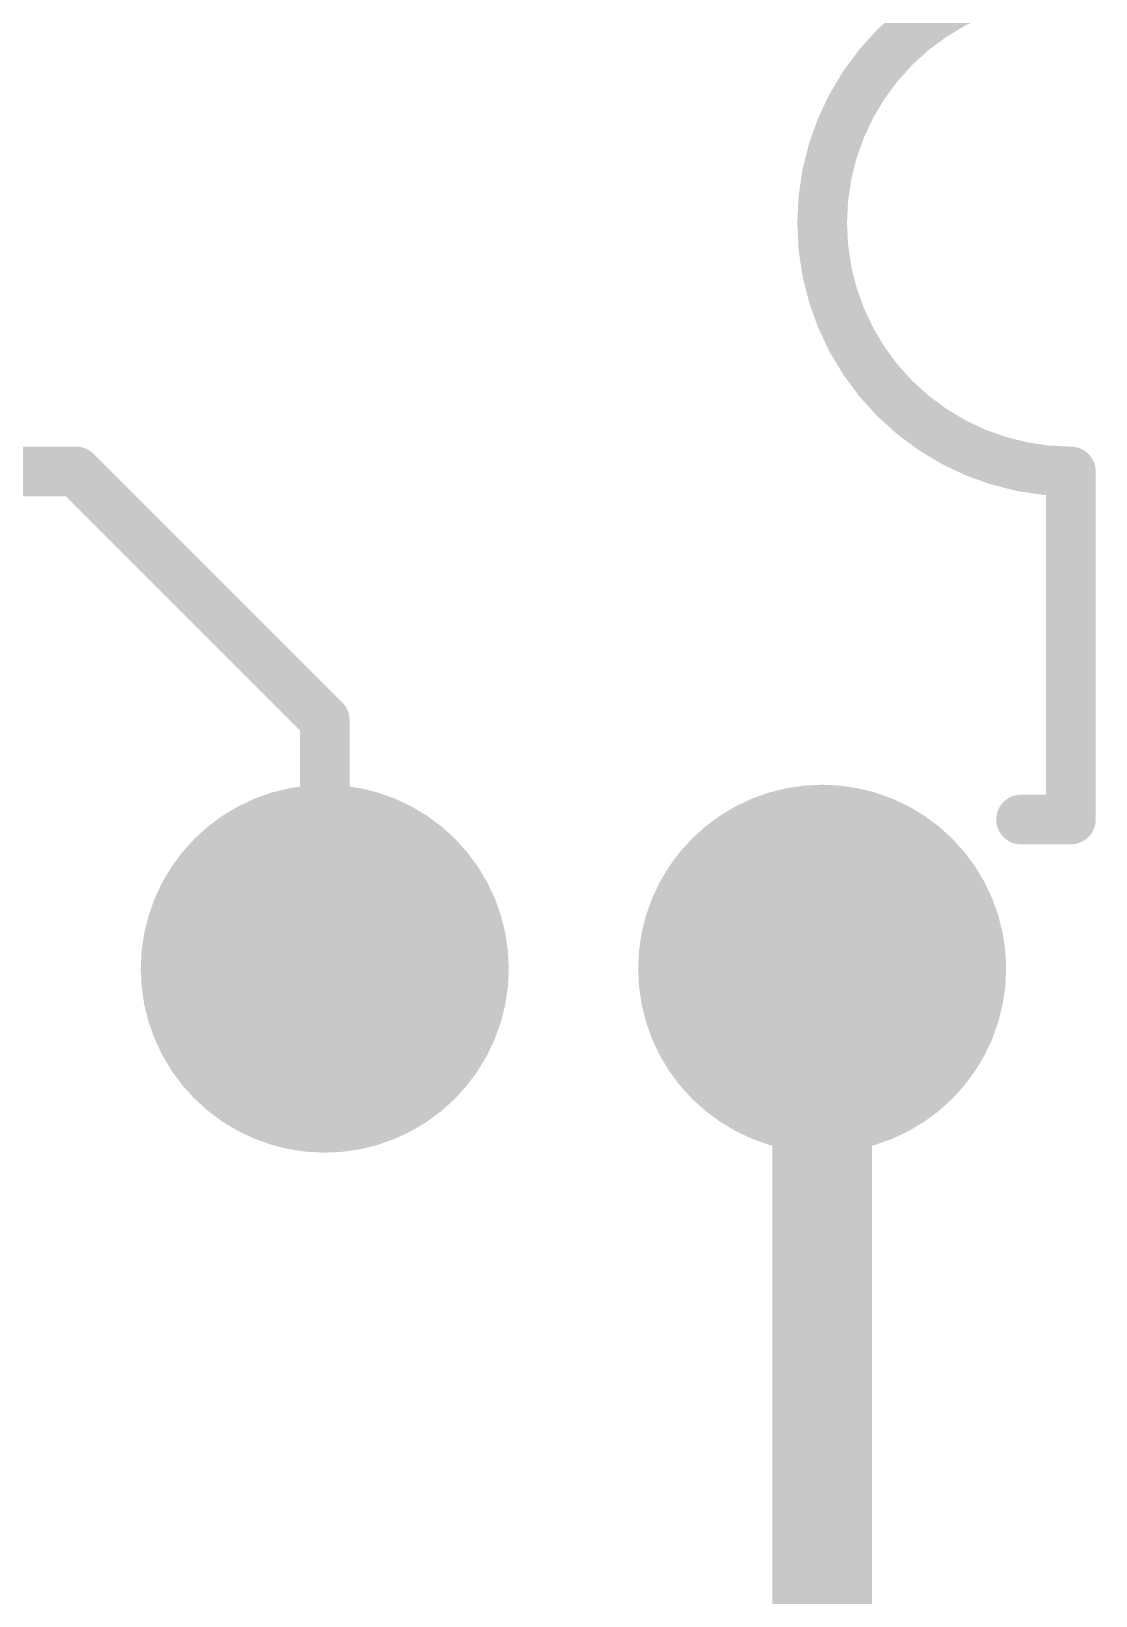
# Model space of a CAD drawing. Extents: x -15.6 to 66.2, y -11.4 to 53.5.
# Drawn here: x 41.68 to 47.12, y 18.39 to 26.38 of the extents above; entities that cross this region are included whole.
import ezdxf

# ---------------------------------------------------------------- set-up
doc = ezdxf.new("R2010")
doc.units = 0
for name, color, linetype in [('1', 12, 'CONTINUOUS'), ('16', 132, 'CONTINUOUS'), ('17', 110, 'CONTINUOUS'), ('21', 41, 'CONTINUOUS'), ('22', 40, 'CONTINUOUS')]:
    doc.layers.add(name, color=color, linetype=linetype)

# ---------------------------------------------------------------- blocks, each defined once
blk = doc.blocks.new('ROUNDP')
at = {"const_width": 0.5}
blk.add_lwpolyline([(0, -0.25, 1), (0, 0.25, 1), (0, -0.25)], format="xyb", dxfattribs=at)

msp = doc.modelspace()

# ---------------------------------------------------------------- linework, layer by layer
at = {"layer": '1', "const_width": 0.254}
for points in [[(22.86, 24.13), (41.91, 24.13)], [(41.91, 24.13), (43.18, 22.86)], [(43.18, 22.86), (43.18, 21.59)]]:
    msp.add_lwpolyline(points, dxfattribs=at)
at = {"layer": '1', "const_width": 0.127}
for points in [[(41.9549, 24.1749, 1), (41.8651, 24.0851)], [(41.91, 24.0665, 1), (41.91, 24.1935)], [(43.2435, 22.86, 1), (43.1165, 22.86)], [(43.1351, 22.8151, 1), (43.2249, 22.9049)], [(43.1165, 21.59, 1), (43.2435, 21.59)]]:
    msp.add_lwpolyline(points, format="xyb", dxfattribs=at)
at = {"layer": '16', "const_width": 0.508}
msp.add_lwpolyline([(45.72, 16.51), (45.72, 21.59)], dxfattribs=at)
at = {"layer": '16', "const_width": 0.254}
msp.add_lwpolyline([(45.847, 21.59, 1), (45.593, 21.59)], format="xyb", dxfattribs=at)
at = {"layer": '21'}
for points, const_width in [([(46.99, 26.67, 1), (46.99, 24.13)], 0.2032), ([(47.0408, 24.13, 1), (46.9392, 24.13)], 0.1016), ([(46.99, 24.0792, 1), (46.99, 24.1808)], 0.1016), ([(46.736, 22.4028, 1), (46.736, 22.3012)], 0.1016), ([(46.9392, 22.352, 1), (47.0408, 22.352)], 0.1016), ([(46.99, 22.3012, 1), (46.99, 22.4028)], 0.1016)]:
    msp.add_lwpolyline(points, format="xyb", dxfattribs=dict(at, const_width=const_width))
at = {"layer": '21', "const_width": 0.2032}
for points in [[(46.99, 22.352), (46.99, 24.13)], [(46.99, 22.352), (46.736, 22.352)]]:
    msp.add_lwpolyline(points, dxfattribs=at)
at = {"layer": '22'}
for points, const_width in [([(46.99, 26.67, 0.4142), (45.72, 25.4)], 0.254), ([(45.72, 25.4, 0.4142), (46.99, 24.13)], 0.254), ([(45.7835, 25.4, 1), (45.6565, 25.4)], 0.127), ([(45.6565, 25.4, 1), (45.7835, 25.4)], 0.127), ([(47.0535, 24.13, 1), (46.9265, 24.13)], 0.127), ([(46.99, 24.0665, 1), (46.99, 24.1935)], 0.127), ([(46.736, 22.4155, 1), (46.736, 22.2885)], 0.127), ([(46.99, 22.2885, 1), (46.99, 22.4155)], 0.127), ([(46.9265, 22.352, 1), (47.0535, 22.352)], 0.127)]:
    msp.add_lwpolyline(points, format="xyb", dxfattribs=dict(at, const_width=const_width))
at = {"layer": '22', "const_width": 0.254}
for points in [[(46.99, 24.13), (46.99, 22.352)], [(46.99, 22.352), (46.736, 22.352)]]:
    msp.add_lwpolyline(points, dxfattribs=at)

# ---------------------------------------------------------------- block references
at = {"layer": '17', "xscale": 1.8796, "yscale": 1.8796, "rotation": 270}
for p in [(43.18, 21.59), (43.18, 21.59), (45.72, 21.59), (45.72, 21.59)]:
    msp.add_blockref('ROUNDP', p, dxfattribs=at)

doc.saveas('drawing.dxf')
